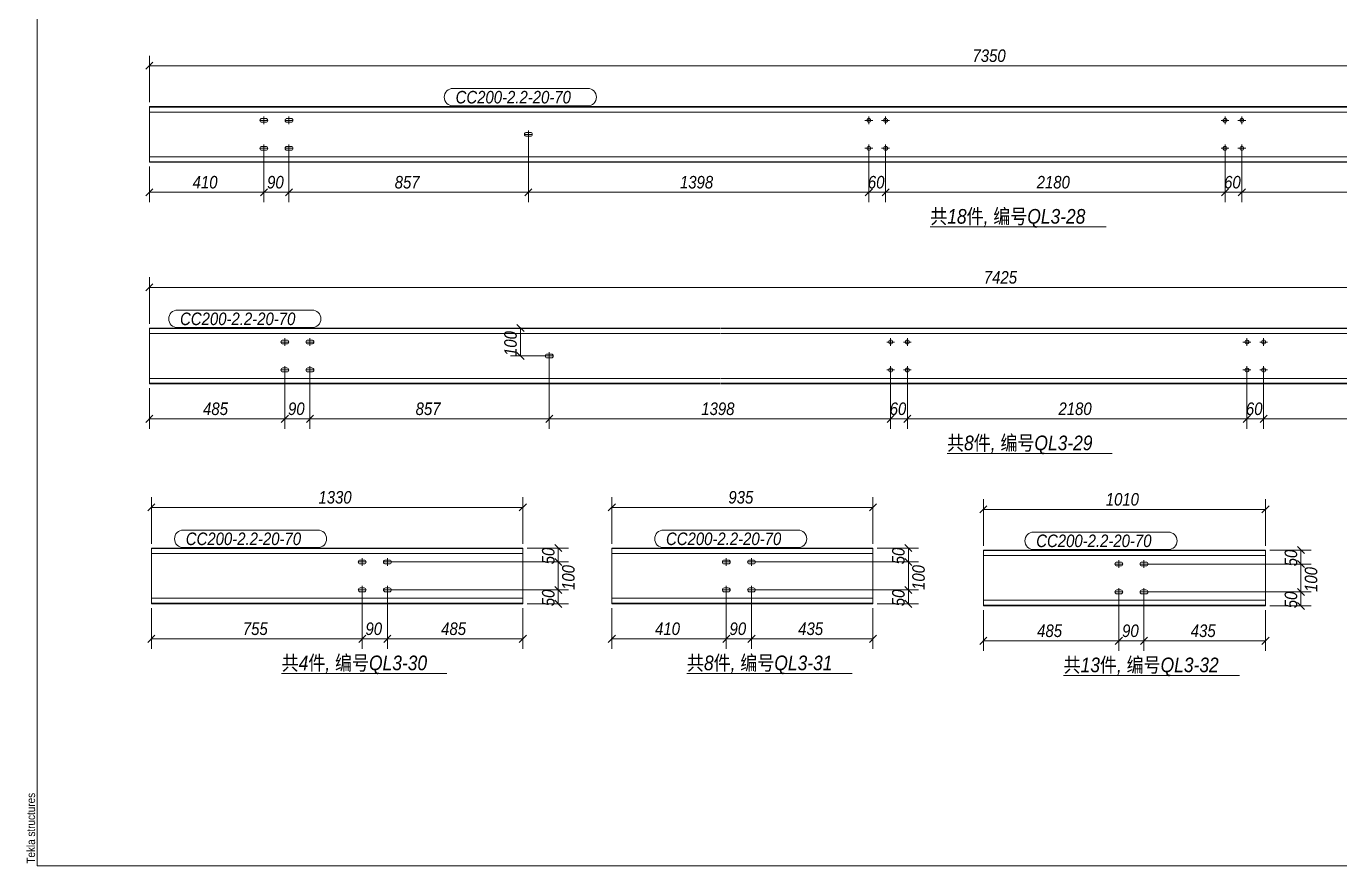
# Model space of a CAD drawing. Extents: x 857 to 4439, y -1249 to 4637.
# Drawn here: x 2055.2 to 2368.7, y 2701.1 to 2901.5 of the extents above; entities that cross this region are included whole.
import ezdxf

# ---------------------------------------------------------------- set-up
doc = ezdxf.new("R2010")
doc.units = 0
doc.header["$LTSCALE"] = 1000
doc.header["$MEASUREMENT"] = 0
doc.linetypes.add('XKITLINE00', pattern=[0])
doc.linetypes.add('XKITLINE02', pattern=[4, 2, -2])
for name, color, linetype, lineweight in [('Bolt', 7, 'Continuous', 0), ('DrawingSheet', 5, 'Continuous', 0), ('OtherObjectType', 1, 'Continuous', 0), ('Part', 2, 'Continuous', 0), ('PartMark', 3, 'Continuous', 0), ('Z-DIMENSIONS', 1, 'Continuous', 0)]:
    doc.layers.add(name, color=color, linetype=linetype, lineweight=lineweight)
doc.styles.add('Arial', font='arial.ttf')
doc.styles.add('Arial Italic', font='ariali.ttf')

# ---------------------------------------------------------------- blocks, each defined once
blk = doc.blocks.new('墙面檩条3C')
at = {"layer": 'Bolt', "color": 3, "linetype": 'XKITLINE00', "lineweight": 0}
for p, q in [((58.21, 183.06), (58.17, 182.88)), ((58.17, 182.88), (58.17, 182.88)), ((58.17, 182.88), (58.21, 182.7)), ((60.04, 182.88), (58.17, 182.88)), ((58.31, 183.21), (58.21, 183.06)), ((58.21, 182.7), (58.31, 182.55)), ((58.46, 183.31), (58.31, 183.21)), ((58.31, 182.55), (58.46, 182.45)), ((58.64, 183.35), (58.46, 183.31)), ((58.46, 182.45), (58.64, 182.42)), ((59.57, 183.35), (58.64, 183.35)), ((58.64, 182.42), (59.57, 182.42)), ((59.1, 183.82), (59.1, 181.95)), ((59.75, 183.31), (59.57, 183.35)), ((59.57, 182.42), (59.75, 182.45)), ((59.9, 183.21), (59.75, 183.31)), ((59.75, 182.45), (59.9, 182.55)), ((60, 183.06), (59.9, 183.21)), ((59.9, 182.55), (60, 182.7)), ((60.04, 182.88), (60, 183.06)), ((60, 182.7), (60.04, 182.88)), ((60.04, 182.88), (60.04, 182.88)), ((64.21, 183.06), (64.17, 182.88)), ((64.17, 182.88), (64.17, 182.88)), ((64.17, 182.88), (64.21, 182.7)), ((66.04, 182.88), (64.17, 182.88)), ((64.31, 183.21), (64.21, 183.06)), ((64.21, 182.7), (64.31, 182.55)), ((64.46, 183.31), (64.31, 183.21)), ((64.31, 182.55), (64.46, 182.45)), ((64.64, 183.35), (64.46, 183.31)), ((64.46, 182.45), (64.64, 182.42)), ((65.57, 183.35), (64.64, 183.35)), ((64.64, 182.42), (65.57, 182.42)), ((65.1, 183.82), (65.1, 181.95)), ((65.75, 183.31), (65.57, 183.35)), ((65.57, 182.42), (65.75, 182.45)), ((65.9, 183.21), (65.75, 183.31)), ((65.75, 182.45), (65.9, 182.55)), ((66, 183.06), (65.9, 183.21)), ((65.9, 182.55), (66, 182.7)), ((66.04, 182.88), (66, 183.06)), ((66, 182.7), (66.04, 182.88)), ((66.04, 182.88), (66.04, 182.88)), ((204.43, 182.88), (202.56, 182.88)), ((203.5, 181.95), (203.5, 183.82)), ((208.43, 182.88), (206.56, 182.88)), ((207.5, 181.95), (207.5, 183.82)), ((289.46, 182.88), (287.6, 182.88)), ((288.53, 181.95), (288.53, 183.82)), ((293.46, 182.88), (291.6, 182.88)), ((292.53, 181.95), (292.53, 183.82)), ((121.34, 179.73), (121.3, 179.55)), ((121.3, 179.55), (121.3, 179.55)), ((121.3, 179.55), (121.34, 179.37)), ((123.17, 179.55), (121.3, 179.55)), ((121.44, 179.88), (121.34, 179.73)), ((121.34, 179.37), (121.44, 179.22)), ((121.59, 179.98), (121.44, 179.88)), ((121.44, 179.22), (121.59, 179.12)), ((121.77, 180.02), (121.59, 179.98)), ((121.59, 179.12), (121.77, 179.08)), ((122.7, 180.02), (121.77, 180.02)), ((121.77, 179.08), (122.7, 179.08)), ((122.24, 180.48), (122.24, 178.62)), ((122.88, 179.98), (122.7, 180.02)), ((122.7, 179.08), (122.88, 179.12)), ((123.03, 179.88), (122.88, 179.98)), ((122.88, 179.12), (123.03, 179.22)), ((123.13, 179.73), (123.03, 179.88)), ((123.03, 179.22), (123.13, 179.37)), ((123.17, 179.55), (123.13, 179.73)), ((123.13, 179.37), (123.17, 179.55)), ((123.17, 179.55), (123.17, 179.55)), ((58.21, 176.39), (58.17, 176.22)), ((58.17, 176.22), (58.17, 176.22)), ((58.17, 176.22), (58.21, 176.04)), ((60.04, 176.22), (58.17, 176.22)), ((58.31, 176.55), (58.21, 176.39)), ((58.21, 176.04), (58.31, 175.89)), ((58.46, 176.65), (58.31, 176.55)), ((58.31, 175.89), (58.46, 175.78)), ((58.64, 176.68), (58.46, 176.65)), ((58.46, 175.78), (58.64, 175.75)), ((59.57, 176.68), (58.64, 176.68)), ((58.64, 175.75), (59.57, 175.75)), ((59.1, 177.15), (59.1, 175.28)), ((59.75, 176.65), (59.57, 176.68)), ((59.57, 175.75), (59.75, 175.78)), ((59.9, 176.55), (59.75, 176.65)), ((59.75, 175.78), (59.9, 175.89)), ((60, 176.39), (59.9, 176.55)), ((59.9, 175.89), (60, 176.04)), ((60.04, 176.22), (60, 176.39)), ((60, 176.04), (60.04, 176.22)), ((60.04, 176.22), (60.04, 176.22)), ((64.21, 176.39), (64.17, 176.22)), ((64.17, 176.22), (64.17, 176.22)), ((64.17, 176.22), (64.21, 176.04)), ((66.04, 176.22), (64.17, 176.22)), ((64.31, 176.55), (64.21, 176.39)), ((64.21, 176.04), (64.31, 175.89)), ((64.46, 176.65), (64.31, 176.55)), ((64.31, 175.89), (64.46, 175.78)), ((64.64, 176.68), (64.46, 176.65)), ((64.46, 175.78), (64.64, 175.75)), ((65.57, 176.68), (64.64, 176.68)), ((64.64, 175.75), (65.57, 175.75)), ((65.1, 177.15), (65.1, 175.28)), ((65.75, 176.65), (65.57, 176.68)), ((65.57, 175.75), (65.75, 175.78)), ((65.9, 176.55), (65.75, 176.65)), ((65.75, 175.78), (65.9, 175.89)), ((66, 176.39), (65.9, 176.55)), ((65.9, 175.89), (66, 176.04)), ((66.04, 176.22), (66, 176.39)), ((66, 176.04), (66.04, 176.22)), ((66.04, 176.22), (66.04, 176.22)), ((204.43, 176.22), (202.56, 176.22)), ((203.5, 175.28), (203.5, 177.15)), ((208.43, 176.22), (206.56, 176.22)), ((207.5, 175.28), (207.5, 177.15)), ((289.46, 176.22), (287.6, 176.22)), ((288.53, 175.28), (288.53, 177.15)), ((293.46, 176.22), (291.6, 176.22)), ((292.53, 175.28), (292.53, 177.15)), ((63.2, 130.17), (63.17, 129.99)), ((63.17, 129.99), (63.17, 129.99)), ((63.17, 129.99), (63.2, 129.81)), ((65.03, 129.99), (63.17, 129.99)), ((63.3, 130.32), (63.2, 130.17)), ((63.2, 129.81), (63.3, 129.66)), ((63.45, 130.42), (63.3, 130.32)), ((63.3, 129.66), (63.45, 129.56)), ((63.63, 130.46), (63.45, 130.42)), ((63.45, 129.56), (63.63, 129.52)), ((64.57, 130.46), (63.63, 130.46)), ((63.63, 129.52), (64.57, 129.52)), ((64.1, 130.92), (64.1, 129.06)), ((64.74, 130.42), (64.57, 130.46)), ((64.57, 129.52), (64.74, 129.56)), ((64.9, 130.32), (64.74, 130.42)), ((64.74, 129.56), (64.9, 129.66)), ((65, 130.17), (64.9, 130.32)), ((64.9, 129.66), (65, 129.81)), ((65.03, 129.99), (65, 130.17)), ((65, 129.81), (65.03, 129.99)), ((65.03, 129.99), (65.03, 129.99)), ((69.2, 130.17), (69.17, 129.99)), ((69.17, 129.99), (69.17, 129.99)), ((69.17, 129.99), (69.2, 129.81)), ((71.03, 129.99), (69.17, 129.99)), ((69.3, 130.32), (69.2, 130.17)), ((69.2, 129.81), (69.3, 129.66)), ((69.45, 130.42), (69.3, 130.32)), ((69.3, 129.66), (69.45, 129.56)), ((69.63, 130.46), (69.45, 130.42)), ((69.45, 129.56), (69.63, 129.52)), ((70.57, 130.46), (69.63, 130.46)), ((69.63, 129.52), (70.57, 129.52)), ((70.1, 130.92), (70.1, 129.06)), ((70.74, 130.42), (70.57, 130.46)), ((70.57, 129.52), (70.74, 129.56)), ((70.9, 130.32), (70.74, 130.42)), ((70.74, 129.56), (70.9, 129.66)), ((71, 130.17), (70.9, 130.32)), ((70.9, 129.66), (71, 129.81)), ((71.03, 129.99), (71, 130.17)), ((71, 129.81), (71.03, 129.99)), ((71.03, 129.99), (71.03, 129.99)), ((209.63, 129.99), (207.76, 129.99)), ((208.7, 129.06), (208.7, 130.92)), ((213.63, 129.99), (211.76, 129.99)), ((212.7, 129.06), (212.7, 130.92)), ((294.66, 129.99), (292.8, 129.99)), ((293.73, 129.06), (293.73, 130.92)), ((298.66, 129.99), (296.8, 129.99)), ((297.73, 129.06), (297.73, 130.92)), ((126.33, 126.84), (126.3, 126.66)), ((126.3, 126.66), (126.3, 126.66)), ((126.3, 126.66), (126.33, 126.48)), ((128.17, 126.66), (126.3, 126.66)), ((126.44, 126.99), (126.33, 126.84)), ((126.33, 126.48), (126.44, 126.33)), ((126.59, 127.09), (126.44, 126.99)), ((126.44, 126.33), (126.59, 126.23)), ((126.77, 127.12), (126.59, 127.09)), ((126.59, 126.23), (126.77, 126.19)), ((127.7, 127.12), (126.77, 127.12)), ((126.77, 126.19), (127.7, 126.19)), ((127.23, 127.59), (127.23, 125.72)), ((127.88, 127.09), (127.7, 127.12)), ((127.7, 126.19), (127.88, 126.23)), ((128.03, 126.99), (127.88, 127.09)), ((127.88, 126.23), (128.03, 126.33)), ((128.13, 126.84), (128.03, 126.99)), ((128.03, 126.33), (128.13, 126.48)), ((128.17, 126.66), (128.13, 126.84)), ((128.13, 126.48), (128.17, 126.66)), ((128.17, 126.66), (128.17, 126.66)), ((63.2, 123.5), (63.17, 123.32)), ((63.17, 123.32), (63.17, 123.32)), ((63.17, 123.32), (63.2, 123.15)), ((65.03, 123.32), (63.17, 123.32)), ((63.3, 123.65), (63.2, 123.5)), ((63.2, 123.15), (63.3, 122.99)), ((63.45, 123.76), (63.3, 123.65)), ((63.3, 122.99), (63.45, 122.89)), ((63.63, 123.79), (63.45, 123.76)), ((63.45, 122.89), (63.63, 122.86)), ((64.57, 123.79), (63.63, 123.79)), ((63.63, 122.86), (64.57, 122.86)), ((64.1, 124.26), (64.1, 122.39)), ((64.74, 123.76), (64.57, 123.79)), ((64.57, 122.86), (64.74, 122.89)), ((64.9, 123.65), (64.74, 123.76)), ((64.74, 122.89), (64.9, 122.99)), ((65, 123.5), (64.9, 123.65)), ((64.9, 122.99), (65, 123.15)), ((65.03, 123.32), (65, 123.5)), ((65, 123.15), (65.03, 123.32)), ((65.03, 123.32), (65.03, 123.32)), ((69.2, 123.5), (69.17, 123.32)), ((69.17, 123.32), (69.17, 123.32)), ((69.17, 123.32), (69.2, 123.15)), ((71.03, 123.32), (69.17, 123.32)), ((69.3, 123.65), (69.2, 123.5)), ((69.2, 123.15), (69.3, 122.99)), ((69.45, 123.76), (69.3, 123.65)), ((69.3, 122.99), (69.45, 122.89)), ((69.63, 123.79), (69.45, 123.76)), ((69.45, 122.89), (69.63, 122.86)), ((70.57, 123.79), (69.63, 123.79)), ((69.63, 122.86), (70.57, 122.86)), ((70.1, 124.26), (70.1, 122.39)), ((70.74, 123.76), (70.57, 123.79)), ((70.57, 122.86), (70.74, 122.89)), ((70.9, 123.65), (70.74, 123.76)), ((70.74, 122.89), (70.9, 122.99)), ((71, 123.5), (70.9, 123.65)), ((70.9, 122.99), (71, 123.15)), ((71.03, 123.32), (71, 123.5)), ((71, 123.15), (71.03, 123.32)), ((71.03, 123.32), (71.03, 123.32)), ((209.63, 123.32), (207.76, 123.32)), ((208.7, 122.39), (208.7, 124.26)), ((213.63, 123.32), (211.76, 123.32)), ((212.7, 122.39), (212.7, 124.26)), ((294.66, 123.32), (292.8, 123.32)), ((293.73, 122.39), (293.73, 124.26)), ((298.66, 123.32), (296.8, 123.32)), ((297.73, 122.39), (297.73, 124.26)), ((82.58, 78.42), (82.58, 76.56)), ((88.58, 78.42), (88.58, 76.56)), ((169.48, 78.42), (169.48, 76.56)), ((175.48, 78.42), (175.48, 76.56)), ((81.68, 77.67), (81.65, 77.49)), ((81.65, 77.49), (81.65, 77.49)), ((81.65, 77.49), (81.68, 77.31)), ((83.51, 77.49), (81.65, 77.49)), ((81.78, 77.82), (81.68, 77.67)), ((81.68, 77.31), (81.78, 77.16)), ((81.94, 77.92), (81.78, 77.82)), ((81.78, 77.16), (81.94, 77.06)), ((82.11, 77.96), (81.94, 77.92)), ((81.94, 77.06), (82.11, 77.02)), ((83.05, 77.96), (82.11, 77.96)), ((82.11, 77.02), (83.05, 77.02)), ((83.23, 77.92), (83.05, 77.96)), ((83.05, 77.02), (83.23, 77.06)), ((83.38, 77.82), (83.23, 77.92)), ((83.23, 77.06), (83.38, 77.16)), ((83.48, 77.67), (83.38, 77.82)), ((83.38, 77.16), (83.48, 77.31)), ((83.51, 77.49), (83.48, 77.67)), ((83.48, 77.31), (83.51, 77.49)), ((83.51, 77.49), (83.51, 77.49)), ((87.68, 77.67), (87.65, 77.49)), ((87.65, 77.49), (87.65, 77.49)), ((87.65, 77.49), (87.68, 77.31)), ((89.51, 77.49), (87.65, 77.49)), ((87.78, 77.82), (87.68, 77.67)), ((87.68, 77.31), (87.78, 77.16)), ((87.94, 77.92), (87.78, 77.82)), ((87.78, 77.16), (87.94, 77.06)), ((88.11, 77.96), (87.94, 77.92)), ((87.94, 77.06), (88.11, 77.02)), ((89.05, 77.96), (88.11, 77.96)), ((88.11, 77.02), (89.05, 77.02)), ((89.23, 77.92), (89.05, 77.96)), ((89.05, 77.02), (89.23, 77.06)), ((89.38, 77.82), (89.23, 77.92)), ((89.23, 77.06), (89.38, 77.16)), ((89.48, 77.67), (89.38, 77.82)), ((89.38, 77.16), (89.48, 77.31)), ((89.51, 77.49), (89.48, 77.67)), ((89.48, 77.31), (89.51, 77.49)), ((89.51, 77.49), (89.51, 77.49)), ((168.58, 77.67), (168.55, 77.49)), ((168.55, 77.49), (168.55, 77.49)), ((168.55, 77.49), (168.58, 77.31)), ((170.41, 77.49), (168.55, 77.49)), ((168.68, 77.82), (168.58, 77.67)), ((168.58, 77.31), (168.68, 77.16)), ((168.83, 77.92), (168.68, 77.82)), ((168.68, 77.16), (168.83, 77.06)), ((169.01, 77.96), (168.83, 77.92)), ((168.83, 77.06), (169.01, 77.02)), ((169.95, 77.96), (169.01, 77.96)), ((169.01, 77.02), (169.95, 77.02)), ((170.13, 77.92), (169.95, 77.96)), ((169.95, 77.02), (170.13, 77.06)), ((170.28, 77.82), (170.13, 77.92)), ((170.13, 77.06), (170.28, 77.16)), ((170.38, 77.67), (170.28, 77.82)), ((170.28, 77.16), (170.38, 77.31)), ((170.41, 77.49), (170.38, 77.67)), ((170.38, 77.31), (170.41, 77.49)), ((170.41, 77.49), (170.41, 77.49)), ((174.58, 77.67), (174.55, 77.49)), ((174.55, 77.49), (174.55, 77.49)), ((174.55, 77.49), (174.58, 77.31)), ((176.41, 77.49), (174.55, 77.49)), ((174.68, 77.82), (174.58, 77.67)), ((174.58, 77.31), (174.68, 77.16)), ((174.83, 77.92), (174.68, 77.82)), ((174.68, 77.16), (174.83, 77.06)), ((175.01, 77.96), (174.83, 77.92)), ((174.83, 77.06), (175.01, 77.02)), ((175.95, 77.96), (175.01, 77.96)), ((175.01, 77.02), (175.95, 77.02)), ((176.13, 77.92), (175.95, 77.96)), ((175.95, 77.02), (176.13, 77.06)), ((176.28, 77.82), (176.13, 77.92)), ((176.13, 77.06), (176.28, 77.16)), ((176.38, 77.67), (176.28, 77.82)), ((176.28, 77.16), (176.38, 77.31)), ((176.41, 77.49), (176.38, 77.67)), ((176.38, 77.31), (176.41, 77.49)), ((176.41, 77.49), (176.41, 77.49)), ((262.27, 77.19), (262.24, 77.01)), ((262.24, 77.01), (262.24, 77.01)), ((262.24, 77.01), (262.27, 76.83)), ((264.1, 77.01), (262.24, 77.01)), ((262.37, 77.34), (262.27, 77.19)), ((262.27, 76.83), (262.37, 76.68)), ((262.53, 77.44), (262.37, 77.34)), ((262.37, 76.68), (262.53, 76.58)), ((262.7, 77.48), (262.53, 77.44)), ((262.53, 76.58), (262.7, 76.54)), ((263.64, 77.48), (262.7, 77.48)), ((262.7, 76.54), (263.64, 76.54)), ((263.17, 77.94), (263.17, 76.08)), ((263.82, 77.44), (263.64, 77.48)), ((263.64, 76.54), (263.82, 76.58)), ((263.97, 77.34), (263.82, 77.44)), ((263.82, 76.58), (263.97, 76.68)), ((264.07, 77.19), (263.97, 77.34)), ((263.97, 76.68), (264.07, 76.83)), ((264.1, 77.01), (264.07, 77.19)), ((264.07, 76.83), (264.1, 77.01)), ((264.1, 77.01), (264.1, 77.01)), ((268.27, 77.19), (268.24, 77.01)), ((268.24, 77.01), (268.24, 77.01)), ((268.24, 77.01), (268.27, 76.83)), ((270.1, 77.01), (268.24, 77.01)), ((268.37, 77.34), (268.27, 77.19)), ((268.27, 76.83), (268.37, 76.68)), ((268.53, 77.44), (268.37, 77.34)), ((268.37, 76.68), (268.53, 76.58)), ((268.7, 77.48), (268.53, 77.44)), ((268.53, 76.58), (268.7, 76.54)), ((269.64, 77.48), (268.7, 77.48)), ((268.7, 76.54), (269.64, 76.54)), ((269.17, 77.94), (269.17, 76.08)), ((269.82, 77.44), (269.64, 77.48)), ((269.64, 76.54), (269.82, 76.58)), ((269.97, 77.34), (269.82, 77.44)), ((269.82, 76.58), (269.97, 76.68)), ((270.07, 77.19), (269.97, 77.34)), ((269.97, 76.68), (270.07, 76.83)), ((270.1, 77.01), (270.07, 77.19)), ((270.07, 76.83), (270.1, 77.01)), ((270.1, 77.01), (270.1, 77.01)), ((81.68, 71), (81.65, 70.82)), ((81.65, 70.82), (81.65, 70.82)), ((81.65, 70.82), (81.68, 70.65)), ((83.51, 70.82), (81.65, 70.82)), ((81.78, 71.15), (81.68, 71)), ((81.68, 70.65), (81.78, 70.49)), ((81.94, 71.26), (81.78, 71.15)), ((81.78, 70.49), (81.94, 70.39)), ((82.11, 71.29), (81.94, 71.26)), ((81.94, 70.39), (82.11, 70.36)), ((83.05, 71.29), (82.11, 71.29)), ((82.11, 70.36), (83.05, 70.36)), ((82.58, 71.76), (82.58, 69.89)), ((83.23, 71.26), (83.05, 71.29)), ((83.05, 70.36), (83.23, 70.39)), ((83.38, 71.15), (83.23, 71.26)), ((83.23, 70.39), (83.38, 70.49)), ((83.48, 71), (83.38, 71.15)), ((83.38, 70.49), (83.48, 70.65)), ((83.51, 70.82), (83.48, 71)), ((83.48, 70.65), (83.51, 70.82)), ((83.51, 70.82), (83.51, 70.82)), ((87.68, 71), (87.65, 70.82)), ((87.65, 70.82), (87.65, 70.82)), ((87.65, 70.82), (87.68, 70.65)), ((89.51, 70.82), (87.65, 70.82)), ((87.78, 71.15), (87.68, 71)), ((87.68, 70.65), (87.78, 70.49)), ((87.94, 71.26), (87.78, 71.15)), ((87.78, 70.49), (87.94, 70.39)), ((88.11, 71.29), (87.94, 71.26)), ((87.94, 70.39), (88.11, 70.36)), ((89.05, 71.29), (88.11, 71.29)), ((88.11, 70.36), (89.05, 70.36)), ((88.58, 71.76), (88.58, 69.89)), ((89.23, 71.26), (89.05, 71.29)), ((89.05, 70.36), (89.23, 70.39)), ((89.38, 71.15), (89.23, 71.26)), ((89.23, 70.39), (89.38, 70.49)), ((89.48, 71), (89.38, 71.15)), ((89.38, 70.49), (89.48, 70.65)), ((89.51, 70.82), (89.48, 71)), ((89.48, 70.65), (89.51, 70.82)), ((89.51, 70.82), (89.51, 70.82)), ((168.58, 71), (168.55, 70.82)), ((168.55, 70.82), (168.55, 70.82)), ((168.55, 70.82), (168.58, 70.65)), ((170.41, 70.82), (168.55, 70.82)), ((168.68, 71.15), (168.58, 71)), ((168.58, 70.65), (168.68, 70.49)), ((168.83, 71.26), (168.68, 71.15)), ((168.68, 70.49), (168.83, 70.39)), ((169.01, 71.29), (168.83, 71.26)), ((168.83, 70.39), (169.01, 70.36)), ((169.95, 71.29), (169.01, 71.29)), ((169.01, 70.36), (169.95, 70.36)), ((169.48, 71.76), (169.48, 69.89)), ((170.13, 71.26), (169.95, 71.29)), ((169.95, 70.36), (170.13, 70.39)), ((170.28, 71.15), (170.13, 71.26)), ((170.13, 70.39), (170.28, 70.49)), ((170.38, 71), (170.28, 71.15)), ((170.28, 70.49), (170.38, 70.65)), ((170.41, 70.82), (170.38, 71)), ((170.38, 70.65), (170.41, 70.82)), ((170.41, 70.82), (170.41, 70.82)), ((174.58, 71), (174.55, 70.82)), ((174.55, 70.82), (174.55, 70.82)), ((174.55, 70.82), (174.58, 70.65)), ((176.41, 70.82), (174.55, 70.82)), ((174.68, 71.15), (174.58, 71)), ((174.58, 70.65), (174.68, 70.49)), ((174.83, 71.26), (174.68, 71.15)), ((174.68, 70.49), (174.83, 70.39)), ((175.01, 71.29), (174.83, 71.26)), ((174.83, 70.39), (175.01, 70.36)), ((175.95, 71.29), (175.01, 71.29)), ((175.01, 70.36), (175.95, 70.36)), ((175.48, 71.76), (175.48, 69.89)), ((176.13, 71.26), (175.95, 71.29)), ((175.95, 70.36), (176.13, 70.39)), ((176.28, 71.15), (176.13, 71.26)), ((176.13, 70.39), (176.28, 70.49)), ((176.38, 71), (176.28, 71.15)), ((176.28, 70.49), (176.38, 70.65)), ((176.41, 70.82), (176.38, 71)), ((176.38, 70.65), (176.41, 70.82)), ((176.41, 70.82), (176.41, 70.82)), ((262.27, 70.52), (262.24, 70.34)), ((262.24, 70.34), (262.24, 70.34)), ((262.24, 70.34), (262.27, 70.16)), ((264.1, 70.34), (262.24, 70.34)), ((262.37, 70.67), (262.27, 70.52)), ((262.27, 70.16), (262.37, 70.01)), ((262.53, 70.77), (262.37, 70.67)), ((262.37, 70.01), (262.53, 69.91)), ((262.7, 70.81), (262.53, 70.77)), ((262.53, 69.91), (262.7, 69.88)), ((263.64, 70.81), (262.7, 70.81)), ((262.7, 69.88), (263.64, 69.88)), ((263.17, 71.28), (263.17, 69.41)), ((263.82, 70.77), (263.64, 70.81)), ((263.64, 69.88), (263.82, 69.91)), ((263.97, 70.67), (263.82, 70.77)), ((263.82, 69.91), (263.97, 70.01)), ((264.07, 70.52), (263.97, 70.67)), ((263.97, 70.01), (264.07, 70.16)), ((264.1, 70.34), (264.07, 70.52)), ((264.07, 70.16), (264.1, 70.34)), ((264.1, 70.34), (264.1, 70.34)), ((268.27, 70.52), (268.24, 70.34)), ((268.24, 70.34), (268.24, 70.34)), ((268.24, 70.34), (268.27, 70.16)), ((270.1, 70.34), (268.24, 70.34)), ((268.37, 70.67), (268.27, 70.52)), ((268.27, 70.16), (268.37, 70.01)), ((268.53, 70.77), (268.37, 70.67)), ((268.37, 70.01), (268.53, 69.91)), ((268.7, 70.81), (268.53, 70.77)), ((268.53, 69.91), (268.7, 69.88)), ((269.64, 70.81), (268.7, 70.81)), ((268.7, 69.88), (269.64, 69.88)), ((269.17, 71.28), (269.17, 69.41)), ((269.82, 70.77), (269.64, 70.81)), ((269.64, 69.88), (269.82, 69.91)), ((269.97, 70.67), (269.82, 70.77)), ((269.82, 69.91), (269.97, 70.01)), ((270.07, 70.52), (269.97, 70.67)), ((269.97, 70.01), (270.07, 70.16)), ((270.1, 70.34), (270.07, 70.52)), ((270.07, 70.16), (270.1, 70.34)), ((270.1, 70.34), (270.1, 70.34))]:
    blk.add_line(p, q, dxfattribs=at)
for centre in [(203.5, 182.88), (207.5, 182.88), (288.53, 182.88), (292.53, 182.88), (203.5, 176.22), (207.5, 176.22), (288.53, 176.22), (292.53, 176.22), (208.7, 129.99), (212.7, 129.99), (293.73, 129.99), (297.73, 129.99), (208.7, 123.32), (212.7, 123.32), (293.73, 123.32), (297.73, 123.32)]:
    blk.add_circle(centre, 0.467, dxfattribs=at)
at = {"layer": 'DrawingSheet', "color": 5, "linetype": 'XKITLINE00', "lineweight": 0}
for p, q in [((5, 415), (5, 5)), ((5, 5), (589, 5))]:
    blk.add_line(p, q, dxfattribs=at)
at = {"layer": 'OtherObjectType', "color": 1, "linetype": 'XKITLINE00', "lineweight": 0}
for p, q in [((218.16, 157.48), (260.17, 157.48)), ((222.17, 103.41), (261.59, 103.41)), ((63.35, 50.91), (102.77, 50.91)), ((160.09, 50.91), (199.51, 50.91)), ((249.98, 50.43), (291.99, 50.43))]:
    blk.add_line(p, q, dxfattribs=at)
at = {"layer": 'Part', "color": 2, "linetype": 'XKITLINE00', "lineweight": 0}
for p, q in [((31.77, 172.88), (31.77, 186.22)), ((162.93, 186.22), (31.77, 186.22)), ((247.96, 186.22), (163.03, 186.22)), ((333, 186.22), (248.06, 186.22)), ((162.93, 184.88), (31.77, 184.88)), ((247.96, 184.88), (163.03, 184.88)), ((333, 184.88), (248.06, 184.88)), ((162.93, 174.22), (31.77, 174.22)), ((162.93, 172.88), (31.77, 172.88)), ((247.96, 174.22), (163.03, 174.22)), ((247.96, 172.88), (163.03, 172.88)), ((333, 174.22), (248.06, 174.22)), ((333, 172.88), (248.06, 172.88)), ((31.77, 119.99), (31.77, 133.32)), ((168.13, 133.32), (31.77, 133.32)), ((168.13, 131.99), (31.77, 131.99)), ((253.16, 133.32), (168.23, 133.32)), ((253.16, 131.99), (168.23, 131.99)), ((338.2, 133.32), (253.26, 133.32)), ((338.2, 131.99), (253.26, 131.99)), ((168.13, 121.32), (31.77, 121.32)), ((168.13, 119.99), (31.77, 119.99)), ((253.16, 121.32), (168.23, 121.32)), ((253.16, 119.99), (168.23, 119.99)), ((338.2, 121.32), (253.26, 121.32)), ((338.2, 119.99), (253.26, 119.99)), ((32.25, 67.49), (32.25, 80.82)), ((120.91, 80.82), (32.25, 80.82)), ((120.91, 79.49), (32.25, 79.49)), ((120.91, 67.49), (120.91, 80.82)), ((142.15, 67.49), (142.15, 80.82)), ((204.48, 80.82), (142.15, 80.82)), ((204.48, 79.49), (142.15, 79.49)), ((204.48, 67.49), (204.48, 80.82)), ((230.84, 67.01), (230.84, 80.34)), ((298.17, 80.34), (230.84, 80.34)), ((298.17, 79.01), (230.84, 79.01)), ((298.17, 67.01), (298.17, 80.34)), ((120.91, 68.82), (32.25, 68.82)), ((120.91, 67.49), (32.25, 67.49)), ((204.48, 68.82), (142.15, 68.82)), ((204.48, 67.49), (142.15, 67.49)), ((298.17, 68.34), (230.84, 68.34)), ((298.17, 67.01), (230.84, 67.01))]:
    blk.add_line(p, q, dxfattribs=at)
at = {"layer": 'Part', "color": 7, "linetype": 'XKITLINE02', "lineweight": 0}
for p, q in [((162.93, 186.07), (31.77, 186.07)), ((247.96, 186.07), (163.03, 186.07)), ((333, 186.07), (248.06, 186.07)), ((162.93, 173.03), (31.77, 173.03)), ((247.96, 173.03), (163.03, 173.03)), ((333, 173.03), (248.06, 173.03)), ((168.13, 133.18), (31.77, 133.18)), ((253.16, 133.18), (168.23, 133.18)), ((338.2, 133.18), (253.26, 133.18)), ((168.13, 120.14), (31.77, 120.14)), ((253.16, 120.14), (168.23, 120.14)), ((338.2, 120.14), (253.26, 120.14)), ((120.91, 80.68), (32.25, 80.68)), ((204.48, 80.68), (142.15, 80.68)), ((298.17, 80.2), (230.84, 80.2)), ((120.91, 67.64), (32.25, 67.64)), ((204.48, 67.64), (142.15, 67.64)), ((298.17, 67.16), (230.84, 67.16))]:
    blk.add_line(p, q, dxfattribs=at)
at = {"layer": 'PartMark', "color": 1, "linetype": 'XKITLINE00', "lineweight": 0}
for p, q in [((104.27, 190.52), (136.38, 190.52)), ((104.27, 186.32), (136.38, 186.32)), ((38.5, 137.62), (70.61, 137.62)), ((38.5, 133.42), (70.61, 133.42)), ((39.87, 85.12), (71.98, 85.12)), ((154.48, 85.12), (186.59, 85.12)), ((242.85, 84.64), (274.96, 84.64)), ((39.87, 80.92), (71.98, 80.92)), ((154.48, 80.92), (186.59, 80.92)), ((242.85, 80.44), (274.96, 80.44))]:
    blk.add_line(p, q, dxfattribs=at)
for centre, start, end in [((104.27, 188.42), 90, 270), ((136.38, 188.42), 270, 90), ((38.5, 135.52), 90, 270), ((70.61, 135.52), 270, 90), ((39.87, 83.02), 90, 270), ((71.98, 83.02), 270, 90), ((154.48, 83.02), 90, 270), ((186.59, 83.02), 270, 90), ((242.85, 82.54), 90, 270), ((274.96, 82.54), 270, 90)]:
    blk.add_arc(centre, 2.1, start, end, dxfattribs=at)
at = {"layer": 'Z-DIMENSIONS', "color": 4, "linetype": 'XKITLINE00', "lineweight": 0}
for p, q in [((31.77, 187.22), (31.77, 198.32)), ((32.62, 196.77), (30.92, 195.07)), ((31.77, 195.92), (433.59, 195.92)), ((122.24, 178.55), (122.24, 163.33)), ((122.24, 178.55), (122.24, 163.33)), ((59.1, 175.22), (59.1, 163.33)), ((59.1, 175.22), (59.1, 163.33)), ((65.1, 175.22), (65.1, 163.33)), ((65.1, 175.22), (65.1, 163.33)), ((203.5, 175.22), (203.5, 163.33)), ((203.5, 175.22), (203.5, 163.33)), ((207.5, 175.22), (207.5, 163.33)), ((207.5, 175.22), (207.5, 163.33)), ((288.53, 175.22), (288.53, 163.33)), ((288.53, 175.22), (288.53, 163.33)), ((292.53, 175.22), (292.53, 163.33)), ((292.53, 175.22), (292.53, 163.33)), ((31.77, 171.88), (31.77, 163.33)), ((32.62, 166.58), (30.92, 164.89)), ((59.95, 166.58), (58.26, 164.89)), ((59.95, 166.58), (58.26, 164.89)), ((65.95, 166.58), (64.26, 164.89)), ((65.95, 166.58), (64.26, 164.89)), ((123.09, 166.58), (121.39, 164.89)), ((123.09, 166.58), (121.39, 164.89)), ((204.34, 166.58), (202.65, 164.89)), ((204.34, 166.58), (202.65, 164.89)), ((208.34, 166.58), (206.65, 164.89)), ((208.34, 166.58), (206.65, 164.89)), ((289.38, 166.58), (287.68, 164.89)), ((289.38, 166.58), (287.68, 164.89)), ((293.38, 166.58), (291.68, 164.89)), ((293.38, 166.58), (291.68, 164.89)), ((31.77, 165.73), (59.1, 165.73)), ((59.1, 165.73), (65.1, 165.73)), ((65.1, 165.73), (122.24, 165.73)), ((122.24, 165.73), (203.5, 165.73)), ((203.5, 165.73), (207.5, 165.73)), ((207.5, 165.73), (288.53, 165.73)), ((288.53, 165.73), (292.53, 165.73)), ((292.53, 165.73), (373.79, 165.73)), ((31.77, 134.32), (31.77, 145.43)), ((32.61, 143.88), (30.92, 142.18)), ((31.77, 143.03), (439.03, 143.03)), ((127.11, 133.32), (117.97, 133.32)), ((119.52, 134.17), (121.21, 132.48)), ((120.37, 126.66), (120.37, 133.32)), ((126.23, 126.66), (117.97, 126.66)), ((119.52, 127.51), (121.21, 125.81)), ((127.23, 125.66), (127.23, 109.26)), ((127.23, 125.66), (127.23, 109.26)), ((64.1, 122.32), (64.1, 109.26)), ((64.1, 122.32), (64.1, 109.26)), ((70.1, 122.32), (70.1, 109.26)), ((70.1, 122.32), (70.1, 109.26)), ((208.7, 122.32), (208.7, 109.26)), ((208.7, 122.32), (208.7, 109.26)), ((212.7, 122.32), (212.7, 109.26)), ((212.7, 122.32), (212.7, 109.26)), ((293.73, 122.32), (293.73, 109.26)), ((293.73, 122.32), (293.73, 109.26)), ((297.73, 122.32), (297.73, 109.26)), ((297.73, 122.32), (297.73, 109.26)), ((31.77, 118.99), (31.77, 109.26)), ((32.61, 112.51), (30.92, 110.81)), ((31.77, 111.66), (64.1, 111.66)), ((64.95, 112.51), (63.25, 110.81)), ((64.95, 112.51), (63.25, 110.81)), ((64.1, 111.66), (70.1, 111.66)), ((70.95, 112.51), (69.25, 110.81)), ((70.95, 112.51), (69.25, 110.81)), ((70.1, 111.66), (127.23, 111.66)), ((128.08, 112.51), (126.38, 110.81)), ((128.08, 112.51), (126.38, 110.81)), ((127.23, 111.66), (208.7, 111.66)), ((209.55, 112.51), (207.85, 110.81)), ((209.55, 112.51), (207.85, 110.81)), ((208.7, 111.66), (212.7, 111.66)), ((213.55, 112.51), (211.85, 110.81)), ((213.55, 112.51), (211.85, 110.81)), ((212.7, 111.66), (293.73, 111.66)), ((294.58, 112.51), (292.88, 110.81)), ((294.58, 112.51), (292.88, 110.81)), ((293.73, 111.66), (297.73, 111.66)), ((298.58, 112.51), (296.88, 110.81)), ((298.58, 112.51), (296.88, 110.81)), ((297.73, 111.66), (379.23, 111.66)), ((33.1, 91.38), (31.4, 89.68)), ((32.25, 81.82), (32.25, 92.93)), ((121.76, 91.38), (120.07, 89.68)), ((120.91, 81.82), (120.91, 92.93)), ((143, 91.38), (141.3, 89.68)), ((142.15, 81.82), (142.15, 92.93)), ((205.33, 91.38), (203.63, 89.68)), ((204.48, 81.82), (204.48, 92.93)), ((230.84, 81.34), (230.84, 92.45)), ((298.17, 81.34), (298.17, 92.45)), ((32.25, 90.53), (120.91, 90.53)), ((142.15, 90.53), (204.48, 90.53)), ((231.69, 90.9), (229.99, 89.2)), ((230.84, 90.05), (298.17, 90.05)), ((299.02, 90.9), (297.32, 89.2)), ((128.53, 81.67), (130.23, 79.98)), ((212.1, 81.67), (213.79, 79.98)), ((121.91, 80.82), (131.78, 80.82)), ((129.38, 77.49), (129.38, 80.82)), ((205.48, 80.82), (215.35, 80.82)), ((212.95, 77.49), (212.95, 80.82)), ((299.17, 80.34), (309.04, 80.34)), ((305.79, 81.19), (307.49, 79.49)), ((306.64, 77.01), (306.64, 80.34)), ((89.58, 77.49), (131.78, 77.49)), ((89.58, 77.49), (131.78, 77.49)), ((128.53, 78.34), (130.23, 76.64)), ((128.53, 78.34), (130.23, 76.64)), ((129.38, 70.82), (129.38, 77.49)), ((176.48, 77.49), (215.35, 77.49)), ((176.48, 77.49), (215.35, 77.49)), ((212.1, 78.34), (213.79, 76.64)), ((212.1, 78.34), (213.79, 76.64)), ((212.95, 70.82), (212.95, 77.49)), ((270.17, 77.01), (309.04, 77.01)), ((270.17, 77.01), (309.04, 77.01)), ((305.79, 77.86), (307.49, 76.16)), ((305.79, 77.86), (307.49, 76.16)), ((306.64, 70.34), (306.64, 77.01)), ((82.58, 69.82), (82.58, 56.76)), ((82.58, 69.82), (82.58, 56.76)), ((88.58, 69.82), (88.58, 56.76)), ((88.58, 69.82), (88.58, 56.76)), ((89.58, 70.82), (131.78, 70.82)), ((89.58, 70.82), (131.78, 70.82)), ((128.53, 71.67), (130.23, 69.98)), ((128.53, 71.67), (130.23, 69.98)), ((129.38, 67.49), (129.38, 70.82)), ((169.48, 69.82), (169.48, 56.76)), ((169.48, 69.82), (169.48, 56.76)), ((175.48, 69.82), (175.48, 56.76)), ((175.48, 69.82), (175.48, 56.76)), ((176.48, 70.82), (215.35, 70.82)), ((176.48, 70.82), (215.35, 70.82)), ((212.1, 71.67), (213.79, 69.98)), ((212.1, 71.67), (213.79, 69.98)), ((212.95, 67.49), (212.95, 70.82)), ((263.17, 69.34), (263.17, 56.28)), ((263.17, 69.34), (263.17, 56.28)), ((269.17, 69.34), (269.17, 56.28)), ((269.17, 69.34), (269.17, 56.28)), ((270.17, 70.34), (309.04, 70.34)), ((270.17, 70.34), (309.04, 70.34)), ((305.79, 71.19), (307.49, 69.49)), ((305.79, 71.19), (307.49, 69.49)), ((306.64, 67.01), (306.64, 70.34)), ((32.25, 66.49), (32.25, 56.76)), ((120.91, 66.49), (120.91, 56.76)), ((121.91, 67.49), (131.78, 67.49)), ((128.53, 68.34), (130.23, 66.64)), ((142.15, 66.49), (142.15, 56.76)), ((204.48, 66.49), (204.48, 56.76)), ((205.48, 67.49), (215.35, 67.49)), ((212.1, 68.34), (213.79, 66.64)), ((230.84, 66.01), (230.84, 56.28)), ((298.17, 66.01), (298.17, 56.28)), ((299.17, 67.01), (309.04, 67.01)), ((305.79, 67.86), (307.49, 66.16)), ((33.1, 60.01), (31.4, 58.31)), ((83.43, 60.01), (81.73, 58.31)), ((83.43, 60.01), (81.73, 58.31)), ((89.43, 60.01), (87.73, 58.31)), ((89.43, 60.01), (87.73, 58.31)), ((121.76, 60.01), (120.07, 58.31)), ((143, 60.01), (141.3, 58.31)), ((170.33, 60.01), (168.63, 58.31)), ((170.33, 60.01), (168.63, 58.31)), ((176.33, 60.01), (174.63, 58.31)), ((176.33, 60.01), (174.63, 58.31)), ((205.33, 60.01), (203.63, 58.31)), ((32.25, 59.16), (82.58, 59.16)), ((82.58, 59.16), (88.58, 59.16)), ((88.58, 59.16), (120.91, 59.16)), ((142.15, 59.16), (169.48, 59.16)), ((169.48, 59.16), (175.48, 59.16)), ((175.48, 59.16), (204.48, 59.16)), ((231.69, 59.52), (229.99, 57.83)), ((230.84, 58.68), (263.17, 58.68)), ((264.02, 59.52), (262.32, 57.83)), ((264.02, 59.52), (262.32, 57.83)), ((263.17, 58.68), (269.17, 58.68)), ((270.02, 59.52), (268.32, 57.83)), ((270.02, 59.52), (268.32, 57.83)), ((269.17, 58.68), (298.17, 58.68)), ((299.02, 59.52), (297.32, 57.83))]:
    blk.add_line(p, q, dxfattribs=at)
at = {"layer": 'Z-DIMENSIONS', "color": 3}
for p in [(31.77, 195.92), (31.77, 165.73), (59.1, 165.73), (59.1, 165.73), (65.1, 165.73), (65.1, 165.73), (122.24, 165.73), (122.24, 165.73), (203.5, 165.73), (203.5, 165.73), (207.5, 165.73), (207.5, 165.73), (288.53, 165.73), (288.53, 165.73), (292.53, 165.73), (292.53, 165.73), (31.77, 143.03), (120.37, 133.32), (120.37, 126.66), (31.77, 111.66), (64.1, 111.66), (64.1, 111.66), (70.1, 111.66), (70.1, 111.66), (127.23, 111.66), (127.23, 111.66), (208.7, 111.66), (208.7, 111.66), (212.7, 111.66), (212.7, 111.66), (293.73, 111.66), (293.73, 111.66), (297.73, 111.66), (297.73, 111.66), (32.25, 90.53), (120.91, 90.53), (142.15, 90.53), (204.48, 90.53), (230.84, 90.05), (298.17, 90.05), (129.38, 80.82), (212.95, 80.82), (306.64, 80.34), (129.38, 77.49), (129.38, 77.49), (212.95, 77.49), (212.95, 77.49), (306.64, 77.01), (306.64, 77.01), (129.38, 70.82), (129.38, 70.82), (212.95, 70.82), (212.95, 70.82), (306.64, 70.34), (306.64, 70.34), (129.38, 67.49), (212.95, 67.49), (306.64, 67.01), (32.25, 59.16), (82.58, 59.16), (82.58, 59.16), (88.58, 59.16), (88.58, 59.16), (120.91, 59.16), (142.15, 59.16), (169.48, 59.16), (169.48, 59.16), (175.48, 59.16), (175.48, 59.16), (204.48, 59.16), (230.84, 58.68), (263.17, 58.68), (263.17, 58.68), (269.17, 58.68), (269.17, 58.68), (298.17, 58.68)]:
    blk.add_point(p, dxfattribs=at)
at = {"layer": 'DrawingSheet', "color": 5, "style": 'Arial', "width": 0.85}
blk.add_text('Tekla structures', height=2, rotation=90, dxfattribs=at).set_placement((4.5, 5.5))
at = {"layer": 'OtherObjectType', "color": 1, "style": 'Arial Italic', "width": 0.85}
for s, p in [('共18件, 编号QL3-28', (218.16, 158.23)), ('共8件, 编号QL3-29', (222.17, 104.16)), ('共4件, 编号QL3-30', (63.35, 51.66)), ('共8件, 编号QL3-31', (160.09, 51.66)), ('共13件, 编号QL3-32', (249.98, 51.18))]:
    blk.add_text(s, height=3.5, dxfattribs=at).set_placement(p)
at = {"layer": 'PartMark', "color": 7, "style": 'Arial Italic', "width": 0.85}
for p in [(104.87, 186.92), (39.1, 134.02), (40.47, 81.52), (155.08, 81.52), (243.45, 81.04)]:
    blk.add_text('CC200-2.2-20-70', height=3, dxfattribs=at).set_placement(p)
at = {"layer": 'Z-DIMENSIONS', "color": 3, "style": 'Arial Italic', "width": 0.85}
for s, p in [('7350', (228.23, 196.82)), ('410', (42.1, 166.63)), ('90', (59.88, 166.63)), ('857', (90.33, 166.63)), ('1398', (158.42, 166.63)), ('60', (203.27, 166.63)), ('2180', (243.56, 166.63)), ('60', (288.3, 166.63)), ('7425', (230.95, 143.93)), ('485', (44.59, 112.56)), ('90', (64.87, 112.56)), ('857', (95.33, 112.56)), ('1398', (163.51, 112.56)), ('60', (208.47, 112.56)), ('2180', (248.76, 112.56)), ('60', (293.5, 112.56)), ('1330', (72.13, 91.43)), ('935', (169.98, 91.43)), ('1010', (260.05, 90.95)), ('755', (54.08, 60.06)), ('90', (83.36, 60.06)), ('485', (101.41, 60.06)), ('410', (152.48, 60.06)), ('90', (170.25, 60.06)), ('435', (186.64, 60.06)), ('485', (243.67, 59.58)), ('90', (263.95, 59.58)), ('435', (280.33, 59.58))]:
    blk.add_text(s, height=3, dxfattribs=at).set_placement(p)
for s, p in [('100', (119.47, 126.65)), ('50', (128.48, 76.93)), ('50', (212.05, 76.93)), ('50', (305.74, 76.45)), ('100', (133.28, 70.82)), ('100', (216.85, 70.82)), ('100', (310.54, 70.34)), ('50', (128.48, 66.93)), ('50', (212.05, 66.93)), ('50', (305.74, 66.45))]:
    blk.add_text(s, height=3, rotation=90.0002, dxfattribs=at).set_placement(p)

msp = doc.modelspace()

# ---------------------------------------------------------------- block references
msp.add_blockref('墙面檩条3C', (2052.82, 2696.13))

doc.saveas('drawing.dxf')
